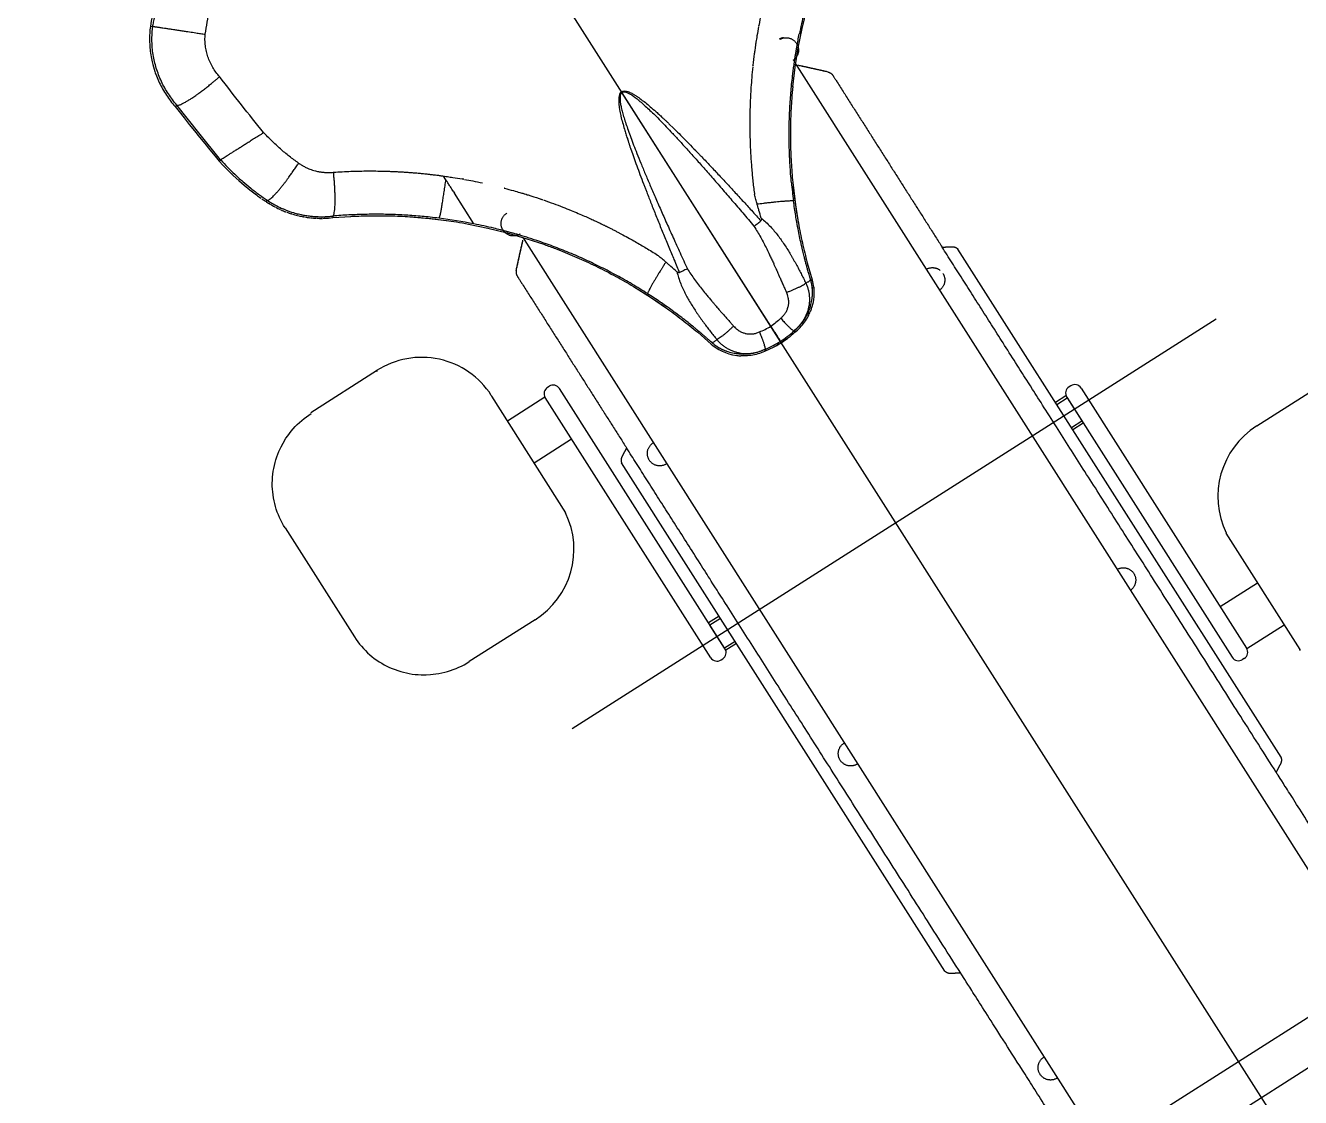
# Model space of a CAD drawing. Header units: millimetres. Extents: x 1145859089 to 1147511753, y -1047484727 to -1047247487.
# Drawn here: x 1145996888 to 1145997401, y -1047438348 to -1047437917 of the extents above; entities that cross this region are included whole.
import ezdxf
from ezdxf.xclip import XClip

# ---------------------------------------------------------------- set-up
doc = ezdxf.new("R2010")
doc.units = ezdxf.units.MM
doc.header["$LTSCALE"] = 100
doc.header["$MEASUREMENT"] = 0
doc.header["$XCLIPFRAME"] = 2
doc.linetypes.add('단지배치도$0$CENTER', pattern=[31, 30, -0.5, 0, -0.5])
doc.layers.get('0').update_dxf_attribs({"linetype": 'CONTINUOUS'})
doc.layers.add('XREF', color=135, linetype='CONTINUOUS')
doc.layers.add('단지배치도$0$W240910', color=135, linetype='CONTINUOUS')

# ---------------------------------------------------------------- blocks, each defined once
blk = doc.blocks.new('단지배치도$0$zw$9902')
at = {"layer": '단지배치도$0$W240910', "linetype": '단지배치도$0$CENTER', "ltscale": 50}
for p, q in [((59288.35, -67048.28), (58959.66, -66531.63)), ((59225.78, -66665.52), (58966.71, -66830.33))]:
    blk.add_line(p, q, dxfattribs=at)
at = {"layer": '단지배치도$0$W240910', "linetype": 'ByBlock', "ltscale": 20}
for p, q in [((59060.94, -66540.8), (59059.1, -66548.52)), ((58797.02, -66547.56), (58797.97, -66547.71)), ((59059.1, -66548.52), (59057.57, -66556.3)), ((59057.57, -66556.3), (59056.35, -66564.14)), ((59056.35, -66564.14), (59055.44, -66572.02)), ((59056.56, -66562.84), (59057.06, -66563.62)), ((59057.06, -66563.62), (59287.25, -66925.46)), ((59055.31, -66568.46), (59055.37, -66567.93)), ((58986.69, -66574.11), (58986.62, -66574)), ((58986.69, -66574.11), (58986.62, -66574)), ((58986.72, -66574.15), (58986.69, -66574.11)), ((58986.71, -66574.15), (58986.69, -66574.11)), ((58986.74, -66574.19), (58986.71, -66574.15)), ((58986.74, -66574.19), (58986.72, -66574.15)), ((58986.76, -66574.23), (58986.74, -66574.19)), ((58986.76, -66574.23), (58986.74, -66574.19)), ((59046.63, -66668.33), (58986.76, -66574.23)), ((59046.63, -66668.33), (58986.76, -66574.23)), ((58806.99, -66579.93), (58807.69, -66579.35)), ((58806.99, -66579.93), (58808.56, -66581.94)), ((58807.7, -66579.35), (58807.69, -66579.35)), ((58816.45, -66590.48), (58807.69, -66579.35)), ((58808.56, -66581.94), (58810.6, -66584.53)), ((58810.6, -66584.53), (58812.65, -66587.12)), ((58812.65, -66587.12), (58814.71, -66589.69)), ((58814.71, -66589.69), (58816.78, -66592.26)), ((58825.28, -66601.36), (58816.45, -66590.48)), ((58842.59, -66590.34), (58842.56, -66590.36)), ((59005.63, -66586.83), (59007.57, -66588.72)), ((59007.57, -66588.72), (59008.47, -66589.6)), ((58816.78, -66592.26), (58818.86, -66594.82)), ((58818.86, -66594.82), (58820.95, -66597.37)), ((58990.19, -66596.66), (58991.07, -66599.21)), ((58820.95, -66597.37), (58823.05, -66599.92)), ((58823.05, -66599.92), (58824.74, -66601.96)), ((58824.74, -66601.96), (58825.35, -66601.44)), ((58825.3, -66601.35), (58825.28, -66601.36)), ((58825.31, -66601.37), (58825.29, -66601.35)), ((58825.33, -66601.4), (58825.31, -66601.37)), ((58825.34, -66601.41), (58825.33, -66601.4)), ((58825.34, -66601.42), (58825.34, -66601.41)), ((58825.35, -66601.43), (58825.34, -66601.42)), ((58825.35, -66601.44), (58825.35, -66601.43)), ((58991.07, -66599.21), (58991.49, -66600.4)), ((58824.74, -66601.96), (58826.25, -66603.6)), ((58826.25, -66603.6), (58828.29, -66605.69)), ((58828.29, -66605.69), (58830.39, -66607.73)), ((58830.39, -66607.73), (58832.54, -66609.71)), ((58832.54, -66609.71), (58834.76, -66611.62)), ((58834.76, -66611.62), (58837.03, -66613.46)), ((58914.92, -66607.89), (58914.95, -66607.9)), ((58915.88, -66609.37), (58914.95, -66607.9)), ((59055.59, -66611.61), (59056.55, -66619.48)), ((58837.03, -66613.46), (58839.68, -66615.49)), ((58918.8, -66613.96), (58919.37, -66614.85)), ((58927.19, -66627.14), (58919.38, -66614.86)), ((59040.03, -66614.94), (59040.07, -66615.26)), ((59040.07, -66615.26), (59040.08, -66615.3)), ((58843.61, -66618.24), (58844, -66617.64)), ((59056.55, -66619.48), (59057.83, -66627.3)), ((58868.68, -66624.82), (58870.46, -66624.65)), ((58870.4, -66624.01), (58870.4, -66624.01)), ((58870.4, -66624.01), (58870.46, -66624.65)), ((58870.46, -66624.65), (58877.7, -66624.14)), ((58901.46, -66624.29), (58909.36, -66624.96)), ((58909.36, -66624.96), (58917.23, -66625.95)), ((58925.05, -66627.25), (58932.82, -66628.85)), ((58927.19, -66627.14), (58927.2, -66627.15)), ((58932.82, -66628.85), (58940.52, -66630.77)), ((58940.52, -66630.77), (58948.14, -66632.98)), ((58946.87, -66632.61), (58947.37, -66633.4)), ((58947.37, -66633.4), (59177.57, -66995.24)), ((58948.14, -66632.98), (58955.66, -66635.5)), ((58952.5, -66633.87), (58951.99, -66633.7)), ((59252.01, -66841.78), (59121.91, -66637.27)), ((59001.07, -66639.72), (59001.34, -66639.9)), ((59001.34, -66639.9), (59001.37, -66639.93)), ((59061.3, -66642.76), (59063.29, -66649.71)), ((58991.46, -66652.41), (58998.18, -66656.62)), ((59063.29, -66649.7), (59063.29, -66649.7)), ((59063.9, -66652.65), (59063.9, -66652.65)), ((59063.9, -66652.65), (59063.96, -66653.4)), ((58998.18, -66656.62), (59004.72, -66661.09)), ((59063.81, -66657.77), (59063.55, -66659.21)), ((59063.97, -66656.32), (59063.81, -66657.77)), ((59063.96, -66653.4), (59064.02, -66654.86)), ((59064.02, -66654.86), (59063.97, -66656.32)), ((59063.55, -66659.21), (59063.08, -66660.95)), ((59017.25, -66670.78), (59022.7, -66675.53)), ((59052.57, -66673.82), (59053.32, -66673.28)), ((59053.36, -66673.24), (59052.62, -66673.79)), ((59054.1, -66672.68), (59053.36, -66673.24)), ((59054.82, -66672.1), (59054.1, -66672.68)), ((59055.52, -66671.51), (59054.82, -66672.1)), ((59056.34, -66670.78), (59055.52, -66671.51)), ((59055.92, -66670.29), (59055.96, -66670.23)), ((59055.92, -66670.29), (59056.34, -66670.78)), ((59055.98, -66670.21), (59055.96, -66670.23)), ((59055.99, -66670.19), (59055.98, -66670.21)), ((59055.99, -66670.16), (59056, -66670.16)), ((59056, -66670.18), (59055.99, -66670.19)), ((59056, -66670.16), (59056, -66670.17)), ((59056, -66670.17), (59056, -66670.18)), ((59022.7, -66675.53), (59022.7, -66675.53)), ((59025.11, -66677.32), (59025.11, -66677.33)), ((59025.11, -66677.32), (59025.76, -66677.7)), ((59025.76, -66677.7), (59027.06, -66678.37)), ((59027.06, -66678.37), (59028.41, -66678.94)), ((59044.32, -66677.58), (59044.32, -66677.59)), ((59044.32, -66677.59), (59044.33, -66677.6)), ((59044.32, -66677.59), (59044.32, -66677.59)), ((59044.33, -66677.6), (59044.35, -66677.59)), ((59044.35, -66677.59), (59044.37, -66677.59)), ((59044.37, -66677.59), (59044.4, -66677.58)), ((59044.47, -66677.57), (59044.4, -66677.58)), ((59044.47, -66677.57), (59044.74, -66678.16)), ((59044.74, -66678.16), (59045.74, -66677.73)), ((59045.74, -66677.73), (59046.58, -66677.34)), ((59046.58, -66677.34), (59047.41, -66676.94)), ((59047.41, -66676.94), (59048.23, -66676.51)), ((59048.23, -66676.51), (59049.04, -66676.07)), ((59049.09, -66676.04), (59048.28, -66676.48)), ((59049.04, -66676.07), (59049.84, -66675.6)), ((59049.88, -66675.57), (59049.09, -66676.04)), ((59049.84, -66675.6), (59050.62, -66675.12)), ((59050.67, -66675.09), (59049.88, -66675.57)), ((59050.2, -66673.94), (59050.51, -66674.42)), ((59050.2, -66673.94), (59050.51, -66674.42)), ((59050.86, -66674.97), (59050.51, -66674.42)), ((59050.86, -66674.97), (59050.51, -66674.42)), ((59050.62, -66675.12), (59050.86, -66674.97)), ((59050.86, -66674.97), (59050.67, -66675.09)), ((59051.09, -66674.82), (59050.86, -66674.97)), ((59050.86, -66674.97), (59051.04, -66674.86)), ((59051.04, -66674.86), (59051.81, -66674.35)), ((59051.86, -66674.32), (59051.09, -66674.82)), ((59051.81, -66674.35), (59052.57, -66673.82)), ((59052.62, -66673.79), (59051.86, -66674.32)), ((59028.41, -66678.94), (59029.79, -66679.42)), ((59029.79, -66679.42), (59031.2, -66679.79)), ((59031.2, -66679.79), (59032.97, -66680.1)), ((58861.51, -66703.02), (58887.99, -66686.18)), ((58887.99, -66686.18), (58888.24, -66686.58)), ((58956.83, -66692.91), (58957.48, -66692.49)), ((59028.2, -66798.06), (58961.63, -66693.41)), ((59167.33, -66692.31), (59166.67, -66692.73)), ((59171.47, -66693.23), (59238.04, -66797.88)), ((59242.17, -66708.47), (59268.64, -66691.63)), ((58934.19, -66696.14), (58934.44, -66696.54)), ((58964.23, -66743.36), (58934.44, -66696.54)), ((58940.69, -66706.37), (58955.74, -66696.79)), ((59022.48, -66801.7), (58955.9, -66697.05)), ((59161.14, -66698.94), (59165.36, -66696.25)), ((59161.69, -66699.8), (59165.91, -66697.12)), ((59165.36, -66696.25), (59165.91, -66697.12)), ((59165.75, -66696.87), (59232.32, -66801.51)), ((59165.91, -66697.12), (59171.79, -66706.36)), ((58859.78, -66704.76), (58860.75, -66704.07)), ((58860.75, -66704.07), (58861.75, -66703.4)), ((58853.71, -66710.53), (58854.49, -66709.62)), ((58854.49, -66709.62), (58855.29, -66708.74)), ((58855.29, -66708.74), (58856.13, -66707.88)), ((58856.13, -66707.88), (58857, -66707.05)), ((58857, -66707.05), (58857.9, -66706.26)), ((58857.9, -66706.26), (58858.83, -66705.49)), ((58858.83, -66705.49), (58859.78, -66704.76)), ((59167.57, -66709.04), (59171.79, -66706.36)), ((59168.12, -66709.91), (59172.34, -66707.22)), ((59171.79, -66706.36), (59172.34, -66707.22)), ((58850.43, -66715.32), (58851.58, -66713.43)), ((58851.58, -66713.43), (58852.26, -66712.44)), ((58852.26, -66712.44), (58852.97, -66711.47)), ((58852.97, -66711.47), (58853.71, -66710.53)), ((58951.43, -66723.24), (58966.48, -66713.67)), ((58847.9, -66720.93), (58848.31, -66719.8)), ((58848.31, -66719.8), (58848.76, -66718.7)), ((58848.76, -66718.7), (58849.62, -66716.83)), ((58849.62, -66716.83), (58850.43, -66715.32)), ((58846.67, -66725.54), (58846.92, -66724.37)), ((58846.92, -66724.37), (58847.2, -66723.21)), ((58847.2, -66723.21), (58847.53, -66722.06)), ((58847.53, -66722.06), (58847.9, -66720.93)), ((59116.7, -66927.86), (58986.6, -66723.35)), ((58846.11, -66730.27), (58846.19, -66729.08)), ((58846.19, -66729.08), (58846.3, -66727.89)), ((58846.3, -66727.89), (58846.47, -66726.71)), ((58846.47, -66726.71), (58846.67, -66725.54)), ((58846.08, -66731.46), (58846.11, -66730.27)), ((58846.08, -66732.65), (58846.08, -66731.46)), ((58846.14, -66733.84), (58846.08, -66732.65)), ((58846.23, -66735.02), (58846.14, -66733.84)), ((58846.37, -66736.21), (58846.23, -66735.02)), ((58846.55, -66737.38), (58846.37, -66736.21)), ((58846.77, -66738.55), (58846.55, -66737.38)), ((58847.03, -66739.71), (58846.77, -66738.55)), ((58847.34, -66740.86), (58847.03, -66739.71)), ((58847.68, -66741.99), (58847.34, -66740.86)), ((58848.07, -66743.12), (58847.68, -66741.99)), ((58848.5, -66744.22), (58848.07, -66743.12)), ((58848.96, -66745.32), (58848.5, -66744.22)), ((58849.47, -66746.39), (58848.96, -66745.32)), ((58850.01, -66747.44), (58849.47, -66746.39)), ((58850.59, -66748.47), (58850.01, -66747.44)), ((58851.2, -66749.48), (58850.59, -66748.47)), ((58851.21, -66749.49), (58879.09, -66793.31)), ((59229.72, -66751.56), (59259.51, -66798.38)), ((59242.52, -66771.68), (59227.47, -66781.26)), ((58951.78, -66786.45), (58925.3, -66803.3)), ((59025.83, -66785.02), (59021.61, -66787.7)), ((59026.38, -66785.88), (59022.16, -66788.57)), ((59022.16, -66788.57), (59021.61, -66787.7)), ((59028.04, -66797.81), (59022.16, -66788.57)), ((59253.26, -66788.56), (59238.2, -66798.13)), ((58879.1, -66793.33), (58879.76, -66794.32)), ((58879.76, -66794.32), (58880.44, -66795.28)), ((58880.44, -66795.28), (58881.17, -66796.21)), ((58881.17, -66796.21), (58881.92, -66797.12)), ((59032.26, -66795.12), (59028.04, -66797.81)), ((59032.81, -66795.99), (59028.59, -66798.67)), ((58881.92, -66797.12), (58882.71, -66798.01)), ((58882.71, -66798.01), (58883.54, -66798.87)), ((58883.54, -66798.87), (58884.39, -66799.69)), ((58884.39, -66799.69), (58885.27, -66800.49)), ((58885.27, -66800.49), (58886.18, -66801.25)), ((58886.18, -66801.25), (58887.12, -66801.98)), ((58887.12, -66801.98), (58888.08, -66802.67)), ((59028.59, -66798.67), (59028.04, -66797.81)), ((59237.12, -66802.02), (59236.47, -66802.44)), ((59259.76, -66798.79), (59259.51, -66798.38)), ((58888.08, -66802.67), (58889.07, -66803.34)), ((58889.07, -66803.34), (58890.09, -66803.96)), ((58890.09, -66803.96), (58891.12, -66804.55)), ((58891.12, -66804.55), (58892.18, -66805.1)), ((58892.18, -66805.1), (58893.25, -66805.61)), ((58893.25, -66805.61), (58894.34, -66806.09)), ((58894.34, -66806.09), (58895.45, -66806.52)), ((58895.45, -66806.52), (58896.58, -66806.91)), ((58896.58, -66806.91), (58897.72, -66807.27)), ((58916.59, -66807.25), (58917.74, -66806.89)), ((58917.74, -66806.89), (58918.87, -66806.49)), ((58918.87, -66806.49), (58919.99, -66806.06)), ((58919.99, -66806.06), (58921.09, -66805.58)), ((58921.09, -66805.58), (58922.17, -66805.07)), ((58922.17, -66805.07), (58923.24, -66804.51)), ((58923.24, -66804.51), (58924.28, -66803.92)), ((58924.28, -66803.92), (58925.3, -66803.3)), ((59026.62, -66802.62), (59027.28, -66802.2)), ((58897.72, -66807.27), (58898.87, -66807.58)), ((58898.87, -66807.58), (58900.03, -66807.85)), ((58900.03, -66807.85), (58901.2, -66808.08)), ((58901.2, -66808.08), (58902.38, -66808.27)), ((58902.38, -66808.27), (58903.56, -66808.42)), ((58903.56, -66808.42), (58904.75, -66808.53)), ((58904.75, -66808.53), (58905.95, -66808.59)), ((58905.95, -66808.59), (58908, -66808.6)), ((58908, -66808.6), (58909.71, -66808.51)), ((58909.71, -66808.51), (58911.91, -66808.26)), ((58911.91, -66808.26), (58913.1, -66808.07)), ((58913.1, -66808.07), (58914.27, -66807.84)), ((58914.27, -66807.84), (58915.44, -66807.56)), ((58915.44, -66807.56), (58916.59, -66807.25)), ((59266.93, -66943.93), (59202.83, -66984.71))]:
    blk.add_line(p, q, dxfattribs=at)
at = {"layer": '단지배치도$0$W240910', "linetype": '단지배치도$0$CENTER', "ltscale": 20}
blk.add_line((59044.92, -67105.32), (59443.17, -66851.96), dxfattribs=at)
at = {"layer": '단지배치도$0$W240910'}
for radius in [11431.38, 11931.38]:
    blk.add_arc((57394.29, -57699.4), radius, 251.62775, 321.418131, dxfattribs=at)
at = {"layer": '단지배치도$0$W240910', "linetype": 'ByBlock', "ltscale": 20}
for centre, radius, start, end in [((59395.36, -66661.35), 609.06, 167.7725, 169.23201), ((59258.65, -66591.82), 204.69, 166.1128, 168.4221), ((58834.53, -66552.44), 37.83, 172.5834, 172.7174), ((59077.2, -66554.09), 36.03, 169.1781, 169.8458), ((59255.6, -66591.31), 201.59, 185.4841, 187.576), ((58898.78, -66535.26), 99.65, 233.6234, 234.8506), ((58898.57, -66535.56), 99.28, 234.8511, 235.1362), ((58898.37, -66535.85), 98.93, 235.1358, 236.1908), ((58930.2, -66647.61), 36.03, 75.0819, 75.7497), ((58898.18, -66536.13), 98.59, 236.1912, 236.3912), ((58864.81, -66586.43), 38.22, 236.3141, 238.6071), ((58865.27, -66585.68), 39.1, 238.6007, 239.1855), ((58865.9, -66584.6), 40.35, 239.2018, 242.1553), ((58866.01, -66584.41), 40.58, 242.1526, 242.7138), ((58865.87, -66584.67), 40.28, 242.7109, 245.5765), ((58865.74, -66584.97), 39.96, 245.5794, 246.2297), ((58865.71, -66585.02), 39.9, 246.2299, 249.0558), ((58865.76, -66584.91), 40.02, 249.054, 249.749), ((58865.78, -66584.85), 40.08, 249.7495, 252.5473), ((58865.79, -66584.83), 40.1, 252.5471, 253.3047), ((58865.77, -66584.86), 40.06, 253.3042, 256.0914), ((58865.75, -66584.95), 39.98, 256.0921, 256.5653), ((58865.76, -66584.91), 40.02, 256.5653, 256.966), ((58865.78, -66584.84), 40.09, 256.9666, 259.7266), ((58865.78, -66584.82), 40.11, 259.7262, 260.5221), ((58865.78, -66584.86), 40.07, 260.5217, 263.3452), ((58865.77, -66584.92), 40.01, 263.3457, 264.0227), ((58865.76, -66585.03), 39.9, 264.021, 266.8625), ((58865.76, -66584.98), 39.95, 266.8627, 267.5018), ((58865.77, -66584.65), 40.28, 267.5049, 270.3781), ((58865.77, -66584.34), 40.59, 270.3751, 270.931), ((58865.78, -66584.74), 40.19, 270.9246, 274.1261), ((58887.78, -66826.32), 203.03, 82.8098, 83.8343), ((58888.08, -66823.91), 200.61, 78.7558, 82.8078), ((58887.49, -66827.95), 204.69, 76.5056, 78.815), ((58888.31, -66824.97), 201.59, 57.3518, 59.4436), ((59047.96, -66654.39), 16.03, 6.2194, 16.9912), ((59043.98, -66654.95), 20.02, 337.9522, 342.5682), ((59029.84, -66641.93), 38.51, 302.4544, 307.508), ((59029.73, -66641.77), 38.71, 307.4974, 312.6635), ((59033.44, -66663.63), 16.03, 227.9365, 238.7083), ((59029.73, -66641.76), 38.71, 292.2642, 297.4304), ((59029.83, -66641.93), 38.51, 297.4198, 302.4733), ((59035.64, -66660.26), 20.02, 262.3596, 266.9755), ((58958.44, -66695.44), 3, 122.4639, 212.4639), ((58959.09, -66695.02), 3, 32.4639, 122.4639), ((59168.28, -66695.26), 3, 122.4639, 212.4639), ((59168.94, -66694.84), 3, 32.4639, 122.4639), ((59025.01, -66800.09), 3, 212.4639, 302.4639), ((59025.67, -66799.67), 3, 302.4639, 32.4639), ((59234.86, -66799.91), 3, 212.4639, 302.4639), ((59235.51, -66799.49), 3, 302.4639, 32.4639)]:
    blk.add_arc(centre, radius, start, end, dxfattribs=at)
for centre, major_axis, ratio, start_param, end_param in [((58905.81, -66714.19), (-28.38, -18.05), 0.987219, 3.141555, 4.712362), ((59260.01, -66736.51), (28.39, 18.03), 0.987979, 1.571518, 3.03594), ((58933.94, -66758.42), (-28.39, -18.03), 0.987979, 1.571518, 3.03594)]:
    blk.add_ellipse(centre, major_axis=major_axis, ratio=ratio, start_param=start_param, end_param=end_param, dxfattribs=at)
for points, start_tangent, end_tangent in [([(58797.97, -66547.71), (58798.12, -66546.92), (58798.3, -66545.99), (58798.5, -66544.92), (58798.74, -66543.7), (58799, -66542.41), (58799.21, -66541.36), (58799.33, -66540.77), (58799.43, -66540.28), (58799.52, -66539.82), (58799.71, -66538.89), (58799.9, -66537.99), (58800.14, -66536.83), (58800.43, -66535.43), (58800.74, -66533.96), (58801.11, -66532.29), (58801.49, -66530.55), (58801.82, -66529.03), (58802.11, -66527.75), (58802.35, -66526.69), (58802.54, -66525.87), (58802.68, -66525.27), (58802.78, -66524.84), (58802.95, -66524.07), (58803.07, -66523.56), (58803.22, -66522.95), (58803.47, -66521.87), (58803.76, -66520.66), (58804, -66519.63), (58804.23, -66518.7), (58804.43, -66517.88), (58804.6, -66517.16)], (0.18631, 0.982491), (0.237958, 0.971275)), ([(58819.06, -66550.84), (58819.89, -66545.99), (58820.77, -66541.21), (58821.67, -66536.51), (58822.62, -66531.77), (58823.63, -66526.94), (58824.65, -66522.28)], (0.185873, 0.982574), (0.204706, 0.978823)), ([(59043.57, -66538.83), (59042.74, -66542.64), (59041.81, -66547.33)], (-0.217722, -0.976011), (-0.187601, -0.982245)), ([(58797.01, -66547.65), (58796.75, -66550.45), (58796.69, -66553.36), (58796.83, -66556.27), (58797.18, -66559.16), (58797.74, -66562.01), (58798.84, -66565.89)], (-0.126763, -0.991933), (0.267997, -0.96342)), ([(58799.41, -66564.54), (58798.68, -66561.82), (58798.14, -66559.04), (58797.79, -66556.22), (58797.71, -66555), (58797.66, -66553.79), (58797.65, -66552.57), (58797.67, -66551.35), (58797.73, -66550.13), (58797.83, -66548.96), (58797.97, -66547.71)], (-0.293492, 0.955961), (0.127692, 0.991814)), ([(58797.97, -66547.71), (58798.41, -66547.75), (58798.83, -66547.81), (58799.27, -66547.87), (58799.85, -66547.95), (58800.5, -66548.04), (58801.21, -66548.15), (58802, -66548.26), (58803.27, -66548.45), (58804.63, -66548.66), (58805.43, -66548.78), (58806.26, -66548.9), (58807.11, -66549.03), (58807.97, -66549.16), (58809.71, -66549.43), (58811.46, -66549.69), (58812.73, -66549.89), (58814.01, -66550.08), (58815.3, -66550.28), (58817.21, -66550.56), (58819.06, -66550.84)], (0.998086, 0.061848), (0.988475, -0.151384)), ([(59041.74, -66547.74), (59041.08, -66551.46), (59040.66, -66554.09)], (-0.176141, -0.984365), (-0.155953, -0.987765)), ([(58824.86, -66567.91), (58823.4, -66566.12), (58822.13, -66564.19), (58821.06, -66562.13), (58820.2, -66559.98), (58819.56, -66557.74), (58819.15, -66555.47), (58818.98, -66553.15), (58819.06, -66550.84)], (-0.682132, 0.731229), (0.069306, 0.997595)), ([(59040.66, -66554.09), (59040.43, -66555.65), (59040.36, -66556.15), (59040.22, -66557.14), (59040.01, -66558.69), (59039.45, -66563.35)], (-0.155953, -0.987765), (-0.103619, -0.994617)), ([(59055.37, -66567.93), (59055.49, -66566.9), (59055.62, -66565.85), (59055.76, -66564.77), (59055.91, -66563.67), (59056.07, -66562.54), (59056.3, -66561), (59056.56, -66559.3), (59056.79, -66557.91), (59056.95, -66556.95), (59057.08, -66556.23), (59057.16, -66555.75), (59057.26, -66555.22), (59057.37, -66554.61), (59057.48, -66554.01), (59057.59, -66553.41), (59058.12, -66550.74)], (0.11509, 0.993355), (0.200698, 0.979653)), ([(58798.84, -66565.89), (58799.45, -66567.58), (58800.6, -66570.25), (58801.94, -66572.84), (58803.45, -66575.32), (58805.14, -66577.69), (58806.94, -66579.87)], (0.320423, -0.947274), (0.663158, -0.748479)), ([(58807.7, -66579.35), (58805.9, -66577.16), (58804.25, -66574.83), (58802.77, -66572.4), (58801.46, -66569.86), (58800.34, -66567.24), (58799.41, -66564.54)], (-0.663051, 0.748575), (-0.293492, 0.955961)), ([(59039.39, -66563.95), (59038.97, -66568.28), (59038.67, -66572.23), (59038.46, -66575.77), (59038.32, -66578.92), (59038.24, -66581.66), (59038.2, -66584), (59038.18, -66585.92), (59038.18, -66587.27), (59038.19, -66588.3), (59038.2, -66589.01), (59038.2, -66589.41), (59038.21, -66589.97), (59038.22, -66590.51), (59038.23, -66591.18), (59038.24, -66591.62), (59038.25, -66592.03), (59038.26, -66592.43), (59038.3, -66593.79), (59038.35, -66595.15), (59038.4, -66596.49)], (-0.119141, -0.992877), (0.016202, -0.999869)), ([(59039.45, -66563.35), (59039.4, -66563.8)], (-0.103619, -0.994617), (-0.994338, 0.106267)), ([(58807.7, -66579.35), (58808.39, -66579.38), (58808.97, -66579.2), (58809.69, -66578.89), (58810.22, -66578.63), (58810.81, -66578.32), (58811.46, -66577.95), (58812.54, -66577.3), (58813.72, -66576.53), (58814.5, -66576.01), (58815.33, -66575.43), (58816.22, -66574.8), (58817.62, -66573.77), (58819.1, -66572.65), (58819.77, -66572.12), (58820.48, -66571.56), (58821.23, -66570.96), (58822, -66570.33), (58822.39, -66570.01), (58822.8, -66569.66), (58823.7, -66568.9), (58824.85, -66567.91)], (0.834312, -0.551293), (0.755377, 0.655291)), ([(58842.56, -66590.36), (58833.68, -66579.29), (58824.86, -66567.91)], (-0.636558, 0.771229), (-0.609996, 0.792404)), ([(59054.94, -66610.58), (59054.39, -66603.56), (59054.08, -66596.5), (59054.02, -66589.43), (59054.21, -66582.4), (59054.64, -66575.41), (59055.31, -66568.46)], (-0.096021, 0.995379), (0.114808, 0.993388)), ([(58985.78, -66575.07), (58985.5, -66576.25), (58985.46, -66576.68), (58985.44, -66577.15)], (-0.385178, -0.922842), (-0.010009, -0.99995)), ([(58986.61, -66573.99), (58986.21, -66574.35), (58985.78, -66575.07)], (-0.849178, -0.528107), (0.062491, -0.998046)), ([(58986.76, -66574.23), (58986.42, -66574.57), (58986.13, -66575.13), (58985.98, -66576.01)], (-0.807246, -0.590215), (0.03323, -0.999448)), ([(58985.98, -66576.01), (58985.99, -66577.19), (58986.15, -66578.64), (58986.49, -66580.36), (58986.98, -66582.31), (58987.6, -66584.47), (58988.35, -66586.85), (58989.24, -66589.47), (58990.28, -66592.34), (58991.46, -66595.44), (58992.76, -66598.78), (58994.35, -66602.73), (58996.11, -66606.96), (58998.02, -66611.48), (59000.08, -66616.28), (59002.35, -66621.47), (59004.78, -66626.95), (59007.38, -66632.74), (59010.14, -66638.81), (59013.08, -66645.18)], (0.03323, -0.999448), (0.424424, -0.905464)), ([(58986.61, -66573.99), (58987.11, -66573.77), (58987.95, -66573.7)], (0.838194, 0.545372), (0.877523, -0.479535)), ([(58986.76, -66574.23), (58987.22, -66574.06), (58987.85, -66574.04), (58988.71, -66574.28)], (0.876681, 0.481072), (0.891192, -0.453626)), ([(58987.95, -66573.7), (58989.13, -66573.94), (58989.54, -66574.08), (58989.98, -66574.26)], (0.99911, -0.04218), (0.90997, -0.414674)), ([(58988.71, -66574.28), (58989.77, -66574.78), (58991.02, -66575.54), (58992.43, -66576.58), (58993.99, -66577.85), (58995.69, -66579.33), (58997.52, -66581.01), (58999.52, -66582.93), (59001.68, -66585.09), (59003.99, -66587.47), (59006.46, -66590.07), (59009.36, -66593.18), (59012.45, -66596.56), (59015.74, -66600.2), (59019.21, -66604.11), (59022.95, -66608.37), (59026.89, -66612.89), (59031.02, -66617.69), (59035.36, -66622.77), (59039.88, -66628.13)], (0.891192, -0.453626), (0.640292, -0.768132)), ([(58989.98, -66574.26), (58991.4, -66574.99), (58991.79, -66575.22), (58992.2, -66575.48), (58992.62, -66575.75), (58993.05, -66576.04), (58993.5, -66576.35)], (0.90997, -0.414674), (0.838177, -0.545399)), ([(59055.45, -66571.9), (59055.05, -66576.69), (59054.63, -66584.89), (59054.54, -66593.1), (59054.79, -66601.3), (59055.38, -66609.49), (59056.3, -66617.65), (59057.55, -66625.76), (59059.14, -66633.82), (59061.05, -66641.8), (59061.3, -66642.76)], (-0.095685, -0.995412), (0.258889, -0.965907)), ([(58985.44, -66577.15), (58985.49, -66578.75), (58985.54, -66579.2), (58985.59, -66579.68), (58985.66, -66580.17), (58985.74, -66580.69), (58985.83, -66581.23)], (-0.010009, -0.99995), (0.138821, -0.990317)), ([(58985.83, -66581.23), (58986.31, -66583.58), (58986.33, -66583.85)], (0.138821, -0.990317), (0.039254, -0.999229)), ([(58993.5, -66576.35), (58995.43, -66577.78), (58995.66, -66577.91)], (0.838177, -0.545399), (0.888442, -0.45899)), ([(58995.64, -66577.94), (58997.62, -66579.55), (58999.79, -66581.42)], (0.857894, -0.513827), (0.771169, -0.63663)), ([(58999.79, -66581.42), (59001.22, -66582.7), (59002.72, -66584.08)], (0.771169, -0.63663), (0.722805, -0.691052)), ([(58986.37, -66583.85), (58986.98, -66586.31), (58987.76, -66589.07)], (0.10187, -0.994798), (0.249852, -0.968284)), ([(59002.72, -66584.08), (59003.14, -66584.47), (59003.54, -66584.84), (59003.95, -66585.23), (59004.36, -66585.62), (59004.78, -66586.02), (59005.2, -66586.42), (59005.63, -66586.83)], (-0.722805, 0.691052), (0.710484, -0.703714)), ([(58837.13, -66593.82), (58838.88, -66592.71), (58840.7, -66591.55), (58842.56, -66590.36)], (0.774562, 0.632498), (0.745368, 0.666654)), ([(58856.66, -66602.71), (58852.92, -66599.95), (58849.31, -66596.96), (58845.86, -66593.74), (58842.59, -66590.34)], (-0.827273, 0.5618), (-0.674328, 0.738432)), ([(58987.76, -66589.07), (58988.31, -66590.91), (58988.93, -66592.86)], (0.249852, -0.968284), (0.31964, -0.947539)), ([(59008.47, -66589.6), (59010.98, -66592.1), (59013.63, -66594.79), (59016.43, -66597.66), (59016.92, -66598.17), (59017.41, -66598.68), (59017.9, -66599.19), (59018.4, -66599.71), (59018.9, -66600.23)], (0.734958, -0.678113), (0.684812, -0.72872)), ([(58825.29, -66601.35), (58825.82, -66601.01), (58826.36, -66600.67), (58827.05, -66600.24), (58827.89, -66599.7), (58828.88, -66599.07), (58830.01, -66598.35), (58831.26, -66597.55), (58832.62, -66596.69), (58834.07, -66595.77), (58835.59, -66594.79), (58837.13, -66593.82)], (0.925295, -0.379249), (0.774562, 0.632498)), ([(58988.93, -66592.86), (58989.1, -66593.4), (58989.27, -66593.92), (58989.45, -66594.45), (58989.62, -66594.99), (58989.81, -66595.54), (58989.99, -66596.1), (58990.19, -66596.66)], (-0.31964, 0.947539), (0.336331, -0.941744)), ([(59038.4, -66596.49), (59038.46, -66597.66), (59038.53, -66598.89)], (0.016202, -0.999869), (0.073176, -0.997319)), ([(58825.35, -66601.44), (58828.02, -66604.3), (58830.95, -66607.2), (58834.16, -66610.11)], (0.666917, -0.745132), (0.755638, -0.65499)), ([(58991.49, -66600.4), (58992.69, -66603.74), (58994, -66607.28), (58995.42, -66611.03), (58995.67, -66611.68), (58995.92, -66612.34), (58996.18, -66613.01), (58996.44, -66613.68), (58996.7, -66614.36)], (0.302771, -0.953063), (0.369859, -0.929088)), ([(59018.9, -66600.23), (59022.29, -66603.8), (59025.84, -66607.58), (59029.56, -66611.57), (59031.41, -66613.58), (59033.28, -66615.61), (59035.18, -66617.68), (59037.09, -66619.77), (59038.84, -66621.69), (59040.87, -66623.95), (59042.67, -66625.97)], (0.684812, -0.72872), (0.652272, -0.757985)), ([(59038.53, -66598.89), (59038.72, -66601.89), (59038.91, -66604.42)], (0.073176, -0.997319), (0.081165, -0.996701)), ([(58844, -66617.64), (58844.89, -66617.35), (58845.6, -66616.81), (58846.24, -66616.22), (58846.98, -66615.47), (58847.81, -66614.58), (58848.71, -66613.55), (58849.12, -66613.05), (58849.52, -66612.57), (58849.89, -66612.11), (58850.24, -66611.67), (58850.56, -66611.26), (58850.86, -66610.88), (58851.2, -66610.45), (58851.49, -66610.07), (58851.73, -66609.75), (58852.07, -66609.28), (58852.37, -66608.89), (58852.78, -66608.33), (58853.32, -66607.58), (58853.8, -66606.92), (58854.13, -66606.45), (58854.64, -66605.71), (58855.68, -66604.19), (58856.66, -66602.71)], (0.965893, -0.25894), (0.548742, 0.835992)), ([(58856.66, -66602.71), (58857.03, -66602.96), (58857.69, -66603.38), (58858.65, -66603.94), (58859.93, -66604.58), (58860.53, -66604.84), (58861.13, -66605.09), (58863.42, -66605.83), (58864.24, -66606.02), (58864.97, -66606.16), (58865.59, -66606.27), (58866.11, -66606.34), (58866.53, -66606.38), (58867.08, -66606.43), (58867.49, -66606.46), (58867.94, -66606.48), (58868.42, -66606.49), (58868.87, -66606.48), (58869.81, -66606.45), (58870.71, -66606.37)], (0.829907, -0.557902), (0.995766, 0.091926)), ([(58870.71, -66606.37), (58877.67, -66606), (58884.66, -66605.86), (58890.83, -66605.92), (58892.4, -66605.96), (58893.22, -66605.99), (58894.08, -66606.03), (58895.26, -66606.08), (58896.75, -66606.15)], (0.998459, 0.055489), (0.997834, -0.065778)), ([(58871.21, -66612.73), (58871.17, -66611.94), (58871.12, -66611.24), (58871.08, -66610.63), (58871.05, -66610.11), (58871.01, -66609.65), (58870.87, -66607.99), (58870.71, -66606.37)], (-0.159663, 0.987172), (-0.298389, 0.954444)), ([(58896.75, -66606.15), (58898.02, -66606.22), (58899.44, -66606.31), (58901.03, -66606.42), (58902.78, -66606.55), (58904.71, -66606.72), (58906.44, -66606.88), (58907.49, -66606.99), (58908.31, -66607.08), (58908.91, -66607.14), (58909.28, -66607.18), (58909.95, -66607.26), (58910.33, -66607.3), (58911.2, -66607.41), (58912.21, -66607.53)], (0.997834, -0.065778), (0.999209, -0.039777)), ([(59038.91, -66604.42), (59039.15, -66607.11), (59039.39, -66609.55)], (0.081165, -0.996701), (0.10926, -0.994013)), ([(58834.16, -66610.11), (58837.41, -66612.82), (58840.94, -66615.51), (58844, -66617.64)], (0.755638, -0.65499), (0.830478, -0.557051)), ([(58912.21, -66607.53), (58913.56, -66607.71), (58914.92, -66607.89)], (0.999209, -0.039777), (0.999962, 0.008762)), ([(58914.95, -66607.9), (58915.4, -66607.96), (58916.61, -66608.14), (58918.72, -66608.46), (58922.44, -66609.08)], (0.989521, -0.144389), (0.985956, -0.167004)), ([(58915.21, -66614.21), (58915.56, -66611.79), (58915.88, -66609.37)], (0.143116, 0.989706), (-0.099374, 0.99505)), ([(58918.8, -66613.96), (58917.73, -66612.27), (58916.93, -66611.02), (58916.39, -66610.16), (58915.88, -66609.37)], (-0.608165, 0.79381), (-0.536637, 0.843813)), ([(58922.44, -66609.08), (58923.1, -66609.19), (58923.44, -66609.26)], (0.985956, -0.167004), (0.970947, -0.239294)), ([(58923.44, -66609.25), (58926.76, -66609.88), (58930.63, -66610.68)], (0.981827, -0.189777), (0.976307, -0.216388)), ([(59039.39, -66609.55), (59039.69, -66612.26), (59040.03, -66614.94)], (0.10926, -0.994013), (0.117819, -0.993035)), ([(58870.4, -66624.01), (58870.67, -66623.73), (58870.9, -66623.1), (58871.09, -66622.1), (58871.23, -66620.75), (58871.3, -66619.67), (58871.33, -66618.48), (58871.34, -66617.36), (58871.34, -66616.6), (58871.32, -66615.75), (58871.3, -66614.83), (58871.26, -66613.83), (58871.21, -66612.73)], (0.925157, 0.379584), (-0.159663, 0.987172)), ([(58913.2, -66624.88), (58913.49, -66624.11), (58913.71, -66623.22), (58913.96, -66621.97), (58914.24, -66620.41), (58914.55, -66618.55), (58914.88, -66616.46), (58915.21, -66614.21)], (0.586815, 0.809721), (0.143116, 0.989706)), ([(58939.48, -66612.79), (58943.13, -66613.78), (58945.69, -66614.52)], (0.966254, -0.257591), (0.960778, -0.277318)), ([(58945.69, -66614.52), (58947.2, -66614.97), (58947.67, -66615.11), (58948.64, -66615.4), (58950.12, -66615.87), (58954.58, -66617.34)], (0.960778, -0.277318), (0.944808, -0.327624)), ([(58954.58, -66617.34), (58955.01, -66617.49)], (0.944808, -0.327624), (0.325107, 0.945677)), ([(58996.7, -66614.36), (58998.5, -66618.94), (59000.41, -66623.76), (59002.45, -66628.81), (59003.49, -66631.34), (59004.54, -66633.9), (59005.61, -66636.5), (59006.69, -66639.12), (59007.69, -66641.51), (59008.87, -66644.3), (59009.94, -66646.79)], (0.369859, -0.929088), (0.410156, -0.912015)), ([(59041.13, -66619.13), (59040.63, -66617.33), (59040.08, -66615.3)], (-0.266428, 0.963855), (-0.334127, 0.942528)), ([(58844, -66617.64), (58846.46, -66619.15), (58849.26, -66620.6), (58850.09, -66620.97), (58850.53, -66621.16), (58851.06, -66621.38), (58851.7, -66621.64), (58853.03, -66622.12), (58854.66, -66622.64), (58856.62, -66623.17)], (0.830396, -0.557173), (0.972909, -0.23119)), ([(58955.15, -66617.54), (58959.26, -66619), (58962.96, -66620.39), (58966.26, -66621.71), (58969.16, -66622.92), (58971.68, -66624), (58973.81, -66624.96), (58975.57, -66625.76), (58976.79, -66626.33), (58977.72, -66626.77), (58978.36, -66627.08), (58978.72, -66627.25), (58979.23, -66627.5), (58979.7, -66627.73), (58980.31, -66628.03), (58980.7, -66628.22), (58981.08, -66628.41), (58981.43, -66628.58), (58982.64, -66629.19), (58983.86, -66629.82), (58985.05, -66630.44)], (0.94981, -0.312827), (0.89879, -0.43838)), ([(59041.13, -66619.13), (59042.38, -66618.98), (59043.69, -66618.82), (59044.23, -66618.75), (59044.75, -66618.69), (59045.11, -66618.65), (59045.84, -66618.57), (59046.27, -66618.52)], (0.991468, 0.130347), (0.994471, 0.105008)), ([(59042.77, -66624.85), (59041.87, -66621.72), (59041.47, -66620.36), (59041.3, -66619.74), (59041.13, -66619.13)], (-0.278401, 0.960465), (-0.27312, 0.96198)), ([(59046.27, -66618.52), (59046.87, -66618.46), (59047.46, -66618.39), (59048.06, -66618.33), (59048.68, -66618.27), (59049.96, -66618.14), (59051.24, -66618.02)], (0.99411, 0.10838), (0.9963, 0.08594)), ([(59051.24, -66618.02), (59051.87, -66617.97), (59052.43, -66617.93), (59052.99, -66617.89), (59053.81, -66617.84), (59054.55, -66617.81)], (0.9963, 0.085939), (0.99964, 0.026838)), ([(59054.55, -66617.81), (59055.01, -66617.8), (59055.38, -66617.81), (59055.78, -66617.89)], (0.99964, 0.026838), (0.743115, -0.669164)), ([(59062.72, -66649.82), (59062.47, -66649.02), (59062.2, -66648.1), (59061.9, -66647.06), (59061.57, -66645.91), (59061.18, -66644.52), (59060.79, -66643.07), (59060.61, -66642.38), (59060.45, -66641.79), (59060.32, -66641.29), (59060.21, -66640.87), (59060.07, -66640.28), (59059.01, -66635.89), (59058.36, -66632.91), (59057.76, -66629.99), (59057.1, -66626.43), (59056.67, -66623.92), (59056.2, -66620.91), (59055.78, -66617.89)], (-0.291482, 0.956576), (-0.131908, 0.991262)), ([(58856.62, -66623.17), (58858.64, -66623.6), (58860.45, -66623.9), (58862.06, -66624.09), (58863.46, -66624.2), (58865.32, -66624.27), (58867.09, -66624.25), (58868.79, -66624.16), (58870.4, -66624.01)], (0.972909, -0.23119), (0.99313, 0.11702)), ([(58909.59, -66624.46), (58903.06, -66623.86), (58896.52, -66623.47), (58889.97, -66623.29), (58883.43, -66623.33), (58876.91, -66623.57), (58870.4, -66624.01)], (-0.994203, 0.107522), (-0.996423, -0.084511)), ([(58877.48, -66624.15), (58878.75, -66624.08), (58887.05, -66623.86), (58895.35, -66623.98), (58903.64, -66624.44), (58911.91, -66625.25), (58920.13, -66626.39), (58925.05, -66627.25)], (0.998526, 0.054273), (0.98113, -0.193347)), ([(59039.88, -66628.13), (59040.75, -66627.46), (59041.52, -66626.87), (59042.17, -66626.37), (59042.67, -66625.97)], (0.900996, 0.433826), (0.781535, 0.623861)), ([(59042.77, -66624.85), (59042.87, -66625.48), (59042.67, -66625.97)], (0.279861, -0.960041), (-0.775618, -0.631202)), ([(59042.77, -66624.85), (59044.65, -66626.44), (59046.48, -66628.27), (59048.06, -66630.05), (59049.5, -66631.85), (59050.8, -66633.62), (59052.12, -66635.53), (59053.44, -66637.58), (59054, -66638.48), (59054.56, -66639.41), (59055.12, -66640.37), (59055.69, -66641.35), (59056.25, -66642.36), (59056.82, -66643.39), (59057.84, -66645.29), (59058.8, -66647.14), (59059.77, -66649.04), (59060.73, -66650.99)], (0.776117, -0.630589), (0.476414, -0.879221)), ([(58951.99, -66633.7), (58951.01, -66633.38), (58949.99, -66633.05), (58948.96, -66632.72), (58947.9, -66632.38), (58946.81, -66632.05), (58945.32, -66631.6), (58943.67, -66631.12), (58942.31, -66630.74), (58941.37, -66630.48), (58940.67, -66630.29), (58940.19, -66630.16), (58939.67, -66630.02), (58939.08, -66629.87), (58938.49, -66629.71), (58937.9, -66629.56), (58935.25, -66628.91)], (-0.948526, 0.316699), (-0.972392, 0.233352)), ([(58985.05, -66630.44), (58986.08, -66630.98), (58987.17, -66631.56)], (0.89879, -0.43838), (0.872337, -0.488905)), ([(58987.17, -66631.56), (58989.81, -66633.01), (58992.02, -66634.25)], (0.872337, -0.488905), (0.868391, -0.49588)), ([(59039.88, -66628.13), (59041.29, -66630.33), (59042.6, -66632.6), (59043.83, -66634.91), (59045.01, -66637.25), (59046.14, -66639.57), (59046.5, -66640.35), (59046.88, -66641.16), (59047.28, -66642.01), (59047.68, -66642.89), (59048.18, -66644), (59048.65, -66645.03), (59049.03, -66645.87), (59049.32, -66646.54), (59049.76, -66647.54), (59050.35, -66648.86), (59051.03, -66650.41), (59051.75, -66652.05), (59052.38, -66653.5), (59052.92, -66654.74)], (0.567536, -0.823349), (0.408492, -0.912762)), ([(58990.8, -66651.38), (58984.68, -66647.91), (58978.41, -66644.64), (58972.03, -66641.59), (58965.58, -66638.78), (58959.07, -66636.21), (58952.5, -66633.87)], (-0.860899, 0.508776), (-0.948436, 0.316968)), ([(58955.54, -66635.46), (58960.06, -66637.12), (58967.66, -66640.22), (58975.14, -66643.62), (58982.46, -66647.32), (58989.63, -66651.32), (58996.63, -66655.61), (59003.45, -66660.18), (59010.07, -66665.03), (59016.49, -66670.15), (59017.25, -66670.78)], (0.942166, -0.335148), (0.765187, -0.643808)), ([(58992.02, -66634.25), (58994.35, -66635.61), (58996.46, -66636.87)], (0.868391, -0.49588), (0.854051, -0.520189)), ([(58996.46, -66636.87), (58998.78, -66638.28), (59001.07, -66639.72)], (0.854051, -0.520189), (0.849538, -0.527527)), ([(59004.4, -66642.5), (59002.98, -66641.28), (59001.37, -66639.93)], (-0.760133, 0.649768), (-0.712128, 0.70205)), ([(59004.4, -66642.5), (59003.73, -66643.56), (59003.03, -66644.68), (59002.74, -66645.15), (59002.47, -66645.59), (59002.28, -66645.91), (59001.9, -66646.53), (59001.67, -66646.89)], (-0.538211, -0.84281), (-0.516532, -0.856268)), ([(59008.88, -66646.41), (59006.43, -66644.26), (59005.36, -66643.33), (59004.88, -66642.91), (59004.4, -66642.5)], (-0.751989, 0.659176), (-0.755599, 0.655034)), ([(59001.67, -66646.89), (59001.35, -66647.41), (59001.05, -66647.92), (59000.74, -66648.44), (59000.41, -66648.97), (58999.76, -66650.08), (58999.11, -66651.19)], (-0.519433, -0.854511), (-0.500035, -0.866005)), ([(59008.88, -66646.41), (59009.42, -66646.76), (59009.94, -66646.79)], (0.750986, -0.660318), (0.900403, 0.435056)), ([(59008.88, -66646.41), (59009.53, -66648.79), (59010.41, -66651.21), (59011.36, -66653.4), (59012.37, -66655.47), (59013.42, -66657.4), (59014.59, -66659.4), (59015.89, -66661.47), (59016.48, -66662.36), (59017.08, -66663.26), (59017.71, -66664.17), (59018.36, -66665.1), (59019.03, -66666.04), (59019.73, -66666.99), (59021.01, -66668.72), (59022.28, -66670.37), (59023.59, -66672.05), (59024.94, -66673.76)], (0.242283, -0.970206), (0.59449, -0.804103)), ([(59013.08, -66645.18), (59012.11, -66645.69), (59011.24, -66646.14), (59010.52, -66646.5), (59009.94, -66646.79)], (-0.774756, -0.632261), (-0.896261, -0.443526)), ([(59013.08, -66645.18), (59014.48, -66647.39), (59015.98, -66649.54), (59017.55, -66651.63), (59019.16, -66653.69), (59020.79, -66655.7), (59021.34, -66656.36), (59021.92, -66657.05), (59022.52, -66657.76), (59023.14, -66658.5), (59023.93, -66659.43), (59024.67, -66660.28), (59025.28, -66660.98), (59025.75, -66661.54), (59026.47, -66662.36), (59027.42, -66663.45), (59028.54, -66664.72), (59029.72, -66666.07), (59030.76, -66667.25), (59031.66, -66668.27)], (0.505268, -0.862962), (0.653653, -0.756794)), ([(58999.11, -66651.19), (58998.8, -66651.74), (58998.52, -66652.23), (58998.24, -66652.72), (58997.85, -66653.44), (58997.51, -66654.1)], (-0.500035, -0.866005), (-0.447917, -0.894075)), ([(59052.92, -66654.74), (59054.05, -66654.31), (59055.22, -66653.83), (59056.39, -66653.32), (59057.51, -66652.8), (59058.53, -66652.29), (59059.43, -66651.81), (59060.17, -66651.37), (59060.74, -66650.98)], (0.93746, 0.348094), (0.975649, 0.219339)), ([(59060.74, -66650.99), (59061.25, -66652.23), (59061.68, -66653.6), (59061.96, -66654.88), (59062.14, -66656.28), (59062.19, -66657.59), (59062.12, -66658.97), (59061.94, -66660.25), (59061.65, -66661.57), (59061.28, -66662.76), (59060.8, -66663.96), (59060.2, -66665.15), (59059.48, -66666.32), (59058.72, -66667.37), (59057.87, -66668.37), (59056.96, -66669.3), (59055.99, -66670.16)], (0.373826, -0.927499), (-0.777472, -0.628918)), ([(59060.73, -66650.99), (59061.33, -66650.65), (59061.75, -66650.41), (59062.19, -66650.13), (59062.72, -66649.82)], (0.97932, 0.20232), (0.542065, -0.840336)), ([(59062.23, -66661.5), (59062.95, -66659.01), (59063.32, -66656.6), (59063.36, -66656.23), (59063.39, -66655.58), (59063.41, -66655.08), (59063.41, -66654.61), (59063.4, -66654.22), (59063.39, -66653.82), (59063.37, -66653.44), (59063.34, -66652.99)], (0.337297, 0.941398), (0.475966, 0.879463)), ([(59063.29, -66649.7), (59062.71, -66649.82)], (-0.973526, -0.228576), (-0.973434, -0.228967)), ([(59063.34, -66652.99), (59063.11, -66651.39), (59062.71, -66649.83)], (-0.08602, 0.996293), (-0.296012, 0.955184)), ([(59063.34, -66652.99), (59063.9, -66652.65)], (0.988821, 0.149108), (0.706487, 0.707726)), ([(58997.51, -66654.1), (58997.31, -66654.51), (58997.16, -66654.85), (58997.07, -66655.24)], (-0.447917, -0.894075), (0.291209, -0.95666)), ([(59023.05, -66675.06), (59022.42, -66674.5), (59021.71, -66673.86), (59020.89, -66673.14), (59019.99, -66672.36), (59018.9, -66671.42), (59017.75, -66670.45), (59017.21, -66669.99), (59016.73, -66669.6), (59016.33, -66669.27), (59016.01, -66669), (59015.53, -66668.61), (59012, -66665.8), (59009.58, -66663.95), (59007.18, -66662.17), (59004.24, -66660.06), (59002.15, -66658.61), (58999.62, -66656.9), (58997.07, -66655.24)], (-0.742924, 0.669376), (-0.841962, 0.539537)), ([(59052.92, -66654.74), (59053.26, -66655.63), (59053.55, -66656.73), (59053.69, -66657.65), (59053.72, -66658.07), (59053.74, -66658.71), (59053.7, -66659.44), (59053.62, -66660.02), (59053.52, -66660.52), (59053.28, -66661.35), (59052.8, -66662.48), (59052.46, -66663.08), (59052.06, -66663.65), (59051.63, -66664.18), (59050.64, -66665.12)], (0.435054, -0.900404), (-0.727894, -0.685689)), ([(59055.92, -66670.29), (59057.34, -66669.03), (59058.65, -66667.65), (59059.8, -66666.17), (59061.19, -66663.86), (59062.23, -66661.5)], (0.781659, 0.623706), (0.337297, 0.941398)), ([(59056.34, -66670.78), (59058.42, -66668.88), (59060.21, -66666.7), (59061.69, -66664.3), (59062.54, -66662.47)], (0.756315, 0.654207), (0.374273, 0.927318)), ([(59031.66, -66668.27), (59030.79, -66669.11), (59029.85, -66669.96), (59028.9, -66670.81), (59027.95, -66671.6), (59027.06, -66672.31), (59026.24, -66672.92), (59025.53, -66673.41), (59024.94, -66673.76)], (-0.712553, -0.701618), (-0.612113, -0.79077)), ([(59031.66, -66668.27), (59032.32, -66668.95), (59033.19, -66669.68), (59033.97, -66670.2), (59034.33, -66670.4), (59034.91, -66670.69), (59035.58, -66670.96), (59036.14, -66671.14), (59036.64, -66671.26), (59037.49, -66671.4), (59038.71, -66671.44), (59039.41, -66671.38), (59040.09, -66671.27), (59040.75, -66671.1), (59042.03, -66670.6)], (0.631204, -0.775617), (0.929533, 0.36874)), ([(59042.03, -66670.6), (59044.39, -66669.59), (59046.63, -66668.33)], (0.948646, 0.316339), (0.843481, 0.537159)), ([(59050.64, -66665.12), (59048.73, -66666.83), (59046.63, -66668.33)], (-0.68853, -0.725207), (-0.843979, -0.536377)), ([(59046.63, -66668.33), (59047.11, -66669.08), (59047.65, -66669.93), (59048.24, -66670.86), (59048.7, -66671.58), (59049.15, -66672.29), (59049.41, -66672.71), (59049.62, -66673.03), (59049.84, -66673.37)], (0.536771, -0.843728), (0.797715, -0.603034)), ([(59046.63, -66668.33), (59047.11, -66669.08), (59047.65, -66669.93), (59048.24, -66670.86), (59048.7, -66671.58), (59049.15, -66672.29), (59049.42, -66672.71), (59049.62, -66673.03), (59049.84, -66673.37)], (0.536765, -0.843732), (0.208172, -0.978092)), ([(59050.64, -66665.12), (59051.23, -66665.74), (59051.86, -66666.46), (59052.44, -66667.1), (59052.87, -66667.55), (59053.14, -66667.82), (59053.48, -66668.15), (59053.87, -66668.52), (59054.34, -66668.97), (59054.89, -66669.45)], (0.767942, -0.640519), (0.582355, -0.812934)), ([(59024.94, -66673.76), (59024.39, -66674.15), (59023.99, -66674.43), (59023.55, -66674.71), (59023.05, -66675.06)], (-0.598253, -0.801307), (0.531449, -0.84709)), ([(59024.94, -66673.76), (59025.85, -66674.75), (59026.91, -66675.72), (59027.95, -66676.51), (59029.15, -66677.27), (59030.31, -66677.87), (59031.59, -66678.39), (59032.83, -66678.78), (59034.15, -66679.07), (59035.38, -66679.24), (59036.67, -66679.31), (59038, -66679.27), (59039.37, -66679.12), (59040.64, -66678.88), (59041.91, -66678.53), (59043.13, -66678.1), (59044.32, -66677.58)], (0.681691, -0.73164), (0.899119, 0.437703)), ([(59042.03, -66670.6), (59042.33, -66671.39), (59042.72, -66672.27), (59043.06, -66673.07), (59043.28, -66673.65), (59043.41, -66674.01), (59043.56, -66674.46), (59043.74, -66674.97), (59043.94, -66675.58), (59044.14, -66676.29)], (0.254742, -0.967009), (0.489555, -0.871972)), ([(59049.84, -66673.37), (59050.07, -66673.74), (59050.22, -66673.88)], (0.797715, -0.603034), (0.916139, -0.40086)), ([(59049.84, -66673.37), (59050.07, -66673.74), (59050.13, -66673.94)], (0.208172, -0.978092), (-0.025135, -0.999684)), ([(59054.89, -66669.45), (59055.3, -66669.77), (59055.61, -66669.99), (59055.99, -66670.16)], (0.582355, -0.812934), (0.999709, 0.02414)), ([(59022.7, -66675.53), (59023.05, -66675.06)], (0.61958, 0.784933), (0.619895, 0.784684)), ([(59025.65, -66676.97), (59024.31, -66676.08), (59023.05, -66675.06)], (-0.865965, 0.500105), (-0.739743, 0.672889)), ([(59025.66, -66676.97), (59025.11, -66677.32)], (-0.554082, -0.832462), (-0.940421, -0.340011)), ([(59033.83, -66679.56), (59031.28, -66679.16), (59028.93, -66678.48), (59028.58, -66678.35), (59027.98, -66678.11), (59027.52, -66677.91), (59027.1, -66677.72), (59026.74, -66677.54), (59026.39, -66677.36), (59026.05, -66677.18), (59025.65, -66676.97)], (-0.995627, 0.093413), (-0.998291, -0.058436)), ([(59044.47, -66677.57), (59042.73, -66678.33), (59040.92, -66678.93), (59039.09, -66679.34), (59036.41, -66679.63), (59033.83, -66679.56)], (-0.896173, -0.443704), (-0.995627, 0.093413)), ([(59044.74, -66678.16), (59042.13, -66679.24), (59039.4, -66679.94), (59036.6, -66680.26), (59034.58, -66680.25)], (-0.913061, -0.407823), (-0.998543, 0.053954)), ([(59044.14, -66676.29), (59044.27, -66676.79), (59044.33, -66677.16), (59044.32, -66677.58)], (0.489555, -0.871972), (-0.445503, -0.89528))]:
    blk.add_spline(points, degree=3, dxfattribs=dict(at, start_tangent=start_tangent, end_tangent=end_tangent))
for points, weights in [([(59050.12, -66552.73), (59050.89, -66552.28), (59051.76, -66552.13)], [1, 0.984689538573, 1]), ([(59050.26, -66552.93), (59054.42, -66550.49), (59057.02, -66554.55)], [1, 0.720411940234, 1]), ([(59057.02, -66554.55), (59059.63, -66558.69), (59055.57, -66561.4)], [1, 0.716561782412, 1]), ([(59069.7, -66566.05), (59070.91, -66566.31), (59071.58, -66567.36)], [1, 0.923879950601, 1]), ([(59071.58, -66567.36), (59071.58, -66567.36), (59073.36, -66570.16)], [1, 0.935319001987, 0.985547451024]), ([(58938.88, -66629.67), (58936.25, -66625.47), (58940.43, -66622.8)], [1, 0.710486072338, 1]), ([(58945.8, -66631.24), (58941.61, -66633.9), (58938.91, -66629.73)], [1, 0.71001785801, 1]), ([(59119.92, -66636.34), (59121.09, -66636.41), (59121.91, -66637.27)], [1, 0.930141413794, 1]), ([(58944.21, -66645.88), (58943.94, -66647.09), (58944.61, -66648.14)], [1, 0.923879950601, 1]), ([(59109.04, -66645.49), (59112.03, -66643.66), (59114.77, -66645.84)], [1, 0.820219563197, 1]), ([(59115.89, -66647.09), (59118.44, -66651.17), (59114.47, -66653.88)], [1, 0.721407071342, 1]), ([(58944.61, -66648.14), (58944.61, -66648.14), (58946.39, -66650.94)], [1, 0.935319001987, 0.985547451024]), ([(58997.75, -66722.21), (58995.09, -66718), (58999.28, -66715.31)], [1, 0.709684276823, 1]), ([(58986.6, -66721.15), (58986.17, -66722.25), (58986.6, -66723.35)], [1, 0.930141413794, 1]), ([(59004.65, -66723.75), (59000.44, -66726.42), (58997.75, -66722.21)], [1, 0.708093794143, 1]), ([(59185.87, -66766.24), (59190.03, -66763.7), (59192.68, -66767.79)], [1, 0.716193464368, 1]), ([(59192.72, -66767.86), (59195.24, -66771.92), (59191.3, -66774.63)], [1, 0.723599161144, 1]), ([(59074.57, -66842.97), (59071.91, -66838.75), (59076.11, -66836.06)], [1, 0.709684285865, 1]), ([(59081.47, -66844.5), (59077.3, -66847.15), (59074.6, -66843.01)], [1, 0.711833891641, 1]), ([(59252.01, -66843.97), (59252.44, -66842.88), (59252.01, -66841.78)], [1, 0.930141413794, 1]), ([(59118.69, -66928.78), (59117.51, -66928.71), (59116.7, -66927.86)], [1, 0.930141413794, 1]), ([(59154.96, -66969.32), (59152.3, -66965.11), (59156.49, -66962.42)], [1, 0.709684289469, 1]), ([(59161.86, -66970.85), (59157.64, -66973.53), (59154.96, -66969.32)], [1, 0.70815548966, 1])]:
    blk.add_rational_spline(points, weights, degree=2, dxfattribs=at)
for points in [[(59069.36, -66565.97), (59063.44, -66564.65), (59057.51, -66563.34)], [(59069.7, -66566.05), (59063.6, -66564.69), (59057.51, -66563.34)], [(59073.36, -66570.16), (59094.6, -66603.55), (59115.57, -66636.51)], [(58944.21, -66645.88), (58945.56, -66639.79), (58946.92, -66633.69)], [(58944.28, -66645.54), (58945.6, -66639.62), (58946.92, -66633.69)], [(59115.57, -66636.51), (59117.59, -66636.43), (59119.92, -66636.34)], [(59250.01, -66847.84), (59161.55, -66708.78), (59115.57, -66636.51)], [(58946.39, -66650.94), (58967.63, -66684.33), (58988.6, -66717.29)], [(58988.6, -66717.29), (58987.66, -66719.08), (58986.6, -66721.15)], [(59123.04, -66928.61), (59034.58, -66789.56), (58988.6, -66717.29)], [(59296.03, -66920.18), (59250.01, -66847.84), (59250.01, -66847.84)], [(59250.01, -66847.84), (59250.94, -66846.04), (59252.01, -66843.97)], [(59123.04, -66928.61), (59121.02, -66928.7), (59118.69, -66928.78)], [(59169.06, -67000.95), (59123.04, -66928.61), (59123.04, -66928.61)]]:
    blk.add_open_spline(points, degree=2, dxfattribs=at)
blk = doc.blocks.new('단지배치도')
blk.add_blockref('단지배치도$0$zw$9902', (141034.19, 142437.16))

msp = doc.modelspace()

# ---------------------------------------------------------------- block references
at = {"layer": 'XREF'}
ref = msp.add_blockref('단지배치도', (1145797106.633357, -1047513806.462535), dxfattribs=at)
XClip(ref).set_block_clipping_path([(72982.4064819524, 34919.7593965302), (360382.4067475507, 255319.7593436702)])

doc.saveas('drawing.dxf')
